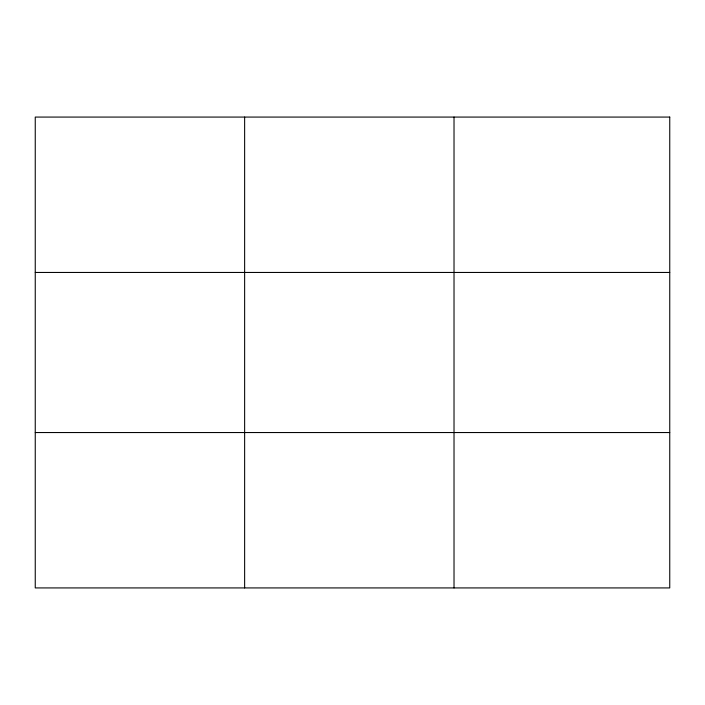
<?xml version="1.0" encoding="UTF-8"?>
<svg xmlns="http://www.w3.org/2000/svg" width="705" height="705" viewBox="0 0 705 705"><rect width="100%" height="100%" fill="white"/><g stroke="black" fill="none" stroke-linecap="round" stroke-linejoin="round"><path stroke-width="1.06" d="M244.635 587.926L244.635 117.074M454.02 587.926L454.02 117.074M35.25 272.456L669.75 272.456M35.25 432.544L669.75 432.544M669.75 117.074L669.75 587.926L35.25 587.926L35.25 117.074L669.75 117.074"/></g></svg>
